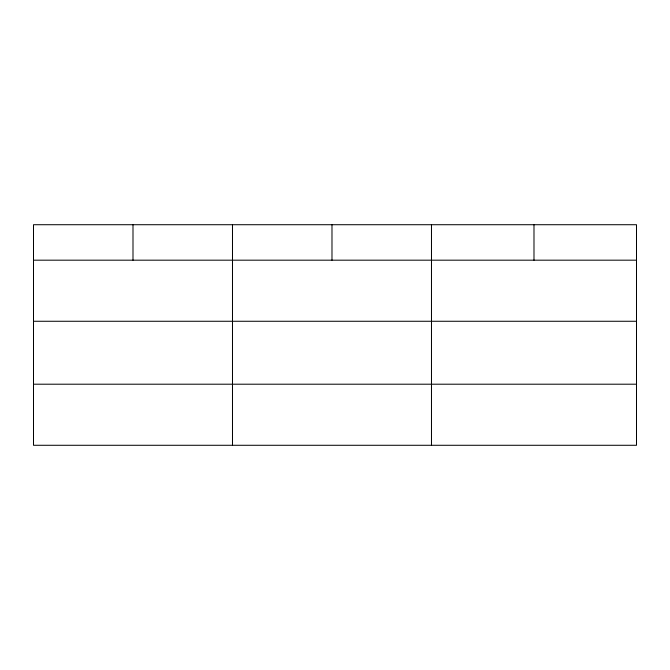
<?xml version="1.0" encoding="UTF-8"?>
<svg xmlns="http://www.w3.org/2000/svg" width="670" height="670" viewBox="0 0 670 670"><rect width="100%" height="100%" fill="white"/><g stroke="black" fill="none" stroke-linecap="round" stroke-linejoin="round"><path stroke-width="1" d="M636.5 321.265L636.5 224.718L33.5 224.718L33.5 445.282L636.5 445.282L636.5 321.265L33.5 321.265M33.5 260.178L636.5 260.178M33.5 384.203L636.5 384.203M533.99 224.718L533.99 260.178M431.48 224.718L431.48 445.282M331.985 224.718L331.985 260.178M232.49 224.718L232.49 445.282M132.995 224.718L132.995 260.178"/></g></svg>
